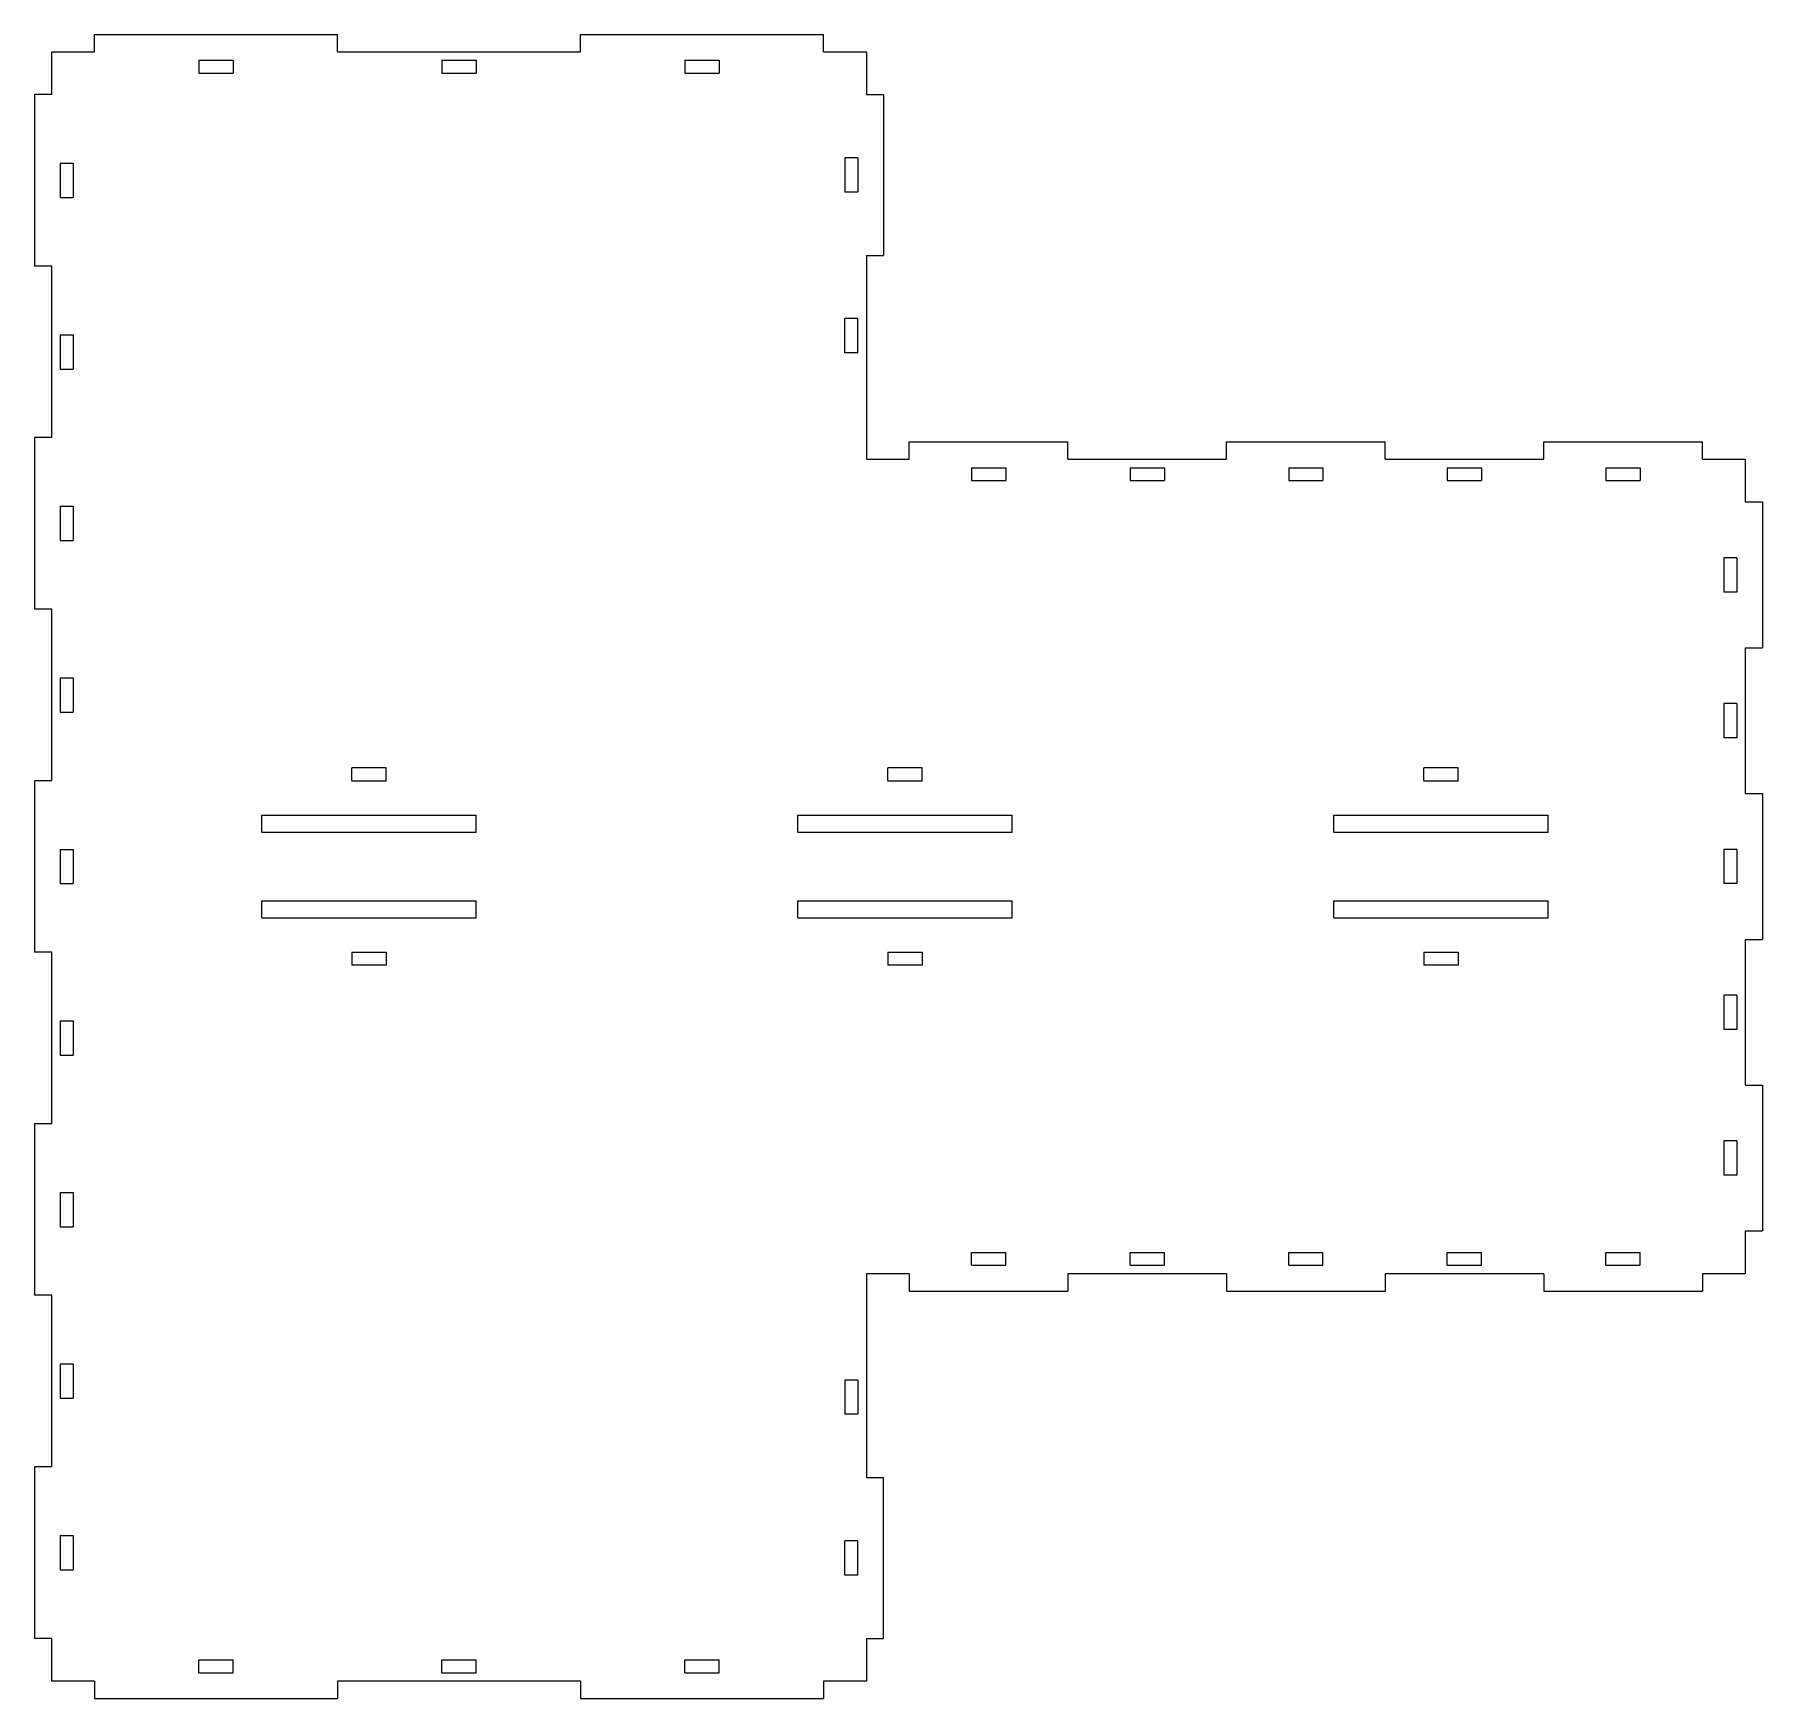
# Model space of a CAD drawing. Extents: x -260 to 143, y -194 to 194.
import ezdxf

# ---------------------------------------------------------------- set-up
doc = ezdxf.new("R2010")
doc.units = 0
doc.layers.add('VISIBLE', color=7, linetype='CONTINUOUS')

msp = doc.modelspace()

# ---------------------------------------------------------------- linework, layer by layer
at = {"layer": 'VISIBLE'}
for p, q in [((-246.37, 193.97), (-189.71, 193.97)), ((-246.37, 189.97), (-246.37, 193.97)), ((-189.71, 189.97), (-189.71, 193.97)), ((-133.04, 193.97), (-76.37, 193.97)), ((-133.04, 189.97), (-133.04, 193.97)), ((-76.37, 189.97), (-76.37, 193.97)), ((-256.37, 189.97), (-246.37, 189.97)), ((-256.37, 179.97), (-256.37, 189.97)), ((-189.71, 189.97), (-133.04, 189.97)), ((-76.37, 189.97), (-66.37, 189.97)), ((-66.37, 189.97), (-66.37, 179.97)), ((-222.04, 187.97), (-222.04, 184.97)), ((-222.04, 187.97), (-214.04, 187.97)), ((-214.04, 187.97), (-214.04, 184.97)), ((-165.37, 187.97), (-165.37, 184.97)), ((-165.37, 187.97), (-157.37, 187.97)), ((-157.37, 187.97), (-157.37, 184.97)), ((-108.71, 187.97), (-108.71, 184.97)), ((-108.71, 187.97), (-100.71, 187.97)), ((-100.71, 187.97), (-100.71, 184.97)), ((-222.04, 184.97), (-214.04, 184.97)), ((-165.37, 184.97), (-157.37, 184.97)), ((-108.71, 184.97), (-100.71, 184.97)), ((-256.37, 179.97), (-260.37, 179.97)), ((-260.37, 179.97), (-260.37, 139.97)), ((-66.37, 179.97), (-62.37, 179.97)), ((-62.37, 179.97), (-62.37, 142.47)), ((-254.37, 163.97), (-254.37, 155.97)), ((-254.37, 163.97), (-251.37, 163.97)), ((-251.37, 163.97), (-251.37, 155.97)), ((-71.37, 165.22), (-71.37, 157.22)), ((-68.37, 165.22), (-71.37, 165.22)), ((-68.37, 165.22), (-68.37, 157.22)), ((-68.37, 157.22), (-71.37, 157.22)), ((-254.37, 155.97), (-251.37, 155.97)), ((-66.37, 142.47), (-66.37, 94.97)), ((-66.37, 142.47), (-62.37, 142.47)), ((-256.37, 139.97), (-260.37, 139.97)), ((-256.37, 99.97), (-256.37, 139.97)), ((-68.37, 127.72), (-71.37, 127.72)), ((-71.37, 119.72), (-71.37, 127.72)), ((-68.37, 119.72), (-68.37, 127.72)), ((-254.37, 123.97), (-254.37, 115.97)), ((-254.37, 123.97), (-251.37, 123.97)), ((-251.37, 123.97), (-251.37, 115.97)), ((-68.37, 119.72), (-71.37, 119.72)), ((-254.37, 115.97), (-251.37, 115.97)), ((-256.37, 99.97), (-260.37, 99.97)), ((-260.37, 99.97), (-260.37, 59.97)), ((-56.37, 98.97), (-19.37, 98.97)), ((-56.37, 94.97), (-56.37, 98.97)), ((-19.37, 94.97), (-19.37, 98.97)), ((17.63, 98.97), (54.63, 98.97)), ((17.63, 94.97), (17.63, 98.97)), ((54.63, 94.97), (54.63, 98.97)), ((91.63, 98.97), (128.63, 98.97)), ((91.63, 94.97), (91.63, 98.97)), ((128.63, 94.97), (128.63, 98.97)), ((-66.37, 94.97), (-56.37, 94.97)), ((-41.87, 92.97), (-41.87, 89.97)), ((-41.87, 92.97), (-33.87, 92.97)), ((-33.87, 92.97), (-33.87, 89.97)), ((-19.37, 94.97), (17.63, 94.97)), ((-4.87, 92.97), (-4.87, 89.97)), ((-4.87, 92.97), (3.13, 92.97)), ((3.13, 92.97), (3.13, 89.97)), ((32.13, 92.97), (32.13, 89.97)), ((32.13, 92.97), (40.13, 92.97)), ((40.13, 92.97), (40.13, 89.97)), ((54.63, 94.97), (91.63, 94.97)), ((69.13, 92.97), (69.13, 89.97)), ((69.13, 92.97), (77.13, 92.97)), ((77.13, 92.97), (77.13, 89.97)), ((106.13, 92.97), (106.13, 89.97)), ((106.13, 92.97), (114.13, 92.97)), ((114.13, 92.97), (114.13, 89.97)), ((128.63, 94.97), (138.63, 94.97)), ((138.63, 94.97), (138.63, 84.97)), ((-41.87, 89.97), (-33.87, 89.97)), ((-4.87, 89.97), (3.13, 89.97)), ((32.13, 89.97), (40.13, 89.97)), ((69.13, 89.97), (77.13, 89.97)), ((106.13, 89.97), (114.13, 89.97)), ((138.63, 84.97), (142.63, 84.97)), ((142.63, 84.97), (142.63, 50.97)), ((-254.37, 83.97), (-254.37, 75.97)), ((-254.37, 83.97), (-251.37, 83.97)), ((-251.37, 83.97), (-251.37, 75.97)), ((-254.37, 75.97), (-251.37, 75.97)), ((133.63, 71.97), (133.63, 63.97)), ((136.63, 71.97), (133.63, 71.97)), ((136.63, 71.97), (136.63, 63.97)), ((136.63, 63.97), (133.63, 63.97)), ((-256.37, 59.97), (-260.37, 59.97)), ((-256.37, 19.97), (-256.37, 59.97)), ((138.63, 50.97), (138.63, 16.97)), ((138.63, 50.97), (142.63, 50.97)), ((-254.37, 43.97), (-254.37, 35.97)), ((-254.37, 43.97), (-251.37, 43.97)), ((-251.37, 43.97), (-251.37, 35.97)), ((133.63, 37.97), (133.63, 29.97)), ((136.63, 37.97), (133.63, 37.97)), ((136.63, 37.97), (136.63, 29.97)), ((-254.37, 35.97), (-251.37, 35.97)), ((136.63, 29.97), (133.63, 29.97)), ((-178.37, 22.97), (-186.37, 22.97)), ((-186.37, 19.97), (-186.37, 22.97)), ((-178.37, 19.97), (-178.37, 22.97)), ((-53.37, 22.97), (-61.37, 22.97)), ((-61.37, 19.97), (-61.37, 22.97)), ((-53.37, 19.97), (-53.37, 22.97)), ((71.63, 22.97), (63.63, 22.97)), ((63.63, 19.97), (63.63, 22.97)), ((71.63, 19.97), (71.63, 22.97)), ((-256.37, 19.97), (-260.37, 19.97)), ((-260.37, 19.97), (-260.37, -20.03)), ((-186.37, 19.97), (-178.37, 19.97)), ((-61.37, 19.97), (-53.37, 19.97)), ((63.63, 19.97), (71.63, 19.97)), ((138.63, 16.97), (142.63, 16.97)), ((142.63, 16.97), (142.63, -17.03)), ((-207.37, 7.97), (-207.37, 11.97)), ((-207.37, 11.97), (-157.37, 11.97)), ((-157.37, 7.97), (-157.37, 11.97)), ((-82.37, 7.97), (-82.37, 11.97)), ((-82.37, 11.97), (-32.37, 11.97)), ((-32.37, 7.97), (-32.37, 11.97)), ((42.63, 7.97), (42.63, 11.97)), ((42.63, 11.97), (92.63, 11.97)), ((92.63, 7.97), (92.63, 11.97)), ((-207.37, 7.97), (-157.37, 7.97)), ((-82.37, 7.97), (-32.37, 7.97)), ((42.63, 7.97), (92.63, 7.97)), ((-254.37, 3.97), (-254.37, -4.03)), ((-254.37, 3.97), (-251.37, 3.97)), ((-251.37, 3.97), (-251.37, -4.03)), ((133.63, 3.97), (133.63, -4.03)), ((136.63, 3.97), (133.63, 3.97)), ((136.63, 3.97), (136.63, -4.03)), ((-254.37, -4.03), (-251.37, -4.03)), ((-207.37, -12.03), (-207.37, -8.03)), ((-207.37, -8.03), (-157.37, -8.03)), ((-157.37, -12.03), (-157.37, -8.03)), ((-82.37, -12.03), (-82.37, -8.03)), ((-82.37, -8.03), (-32.37, -8.03)), ((-32.37, -12.03), (-32.37, -8.03)), ((42.63, -12.03), (42.63, -8.03)), ((42.63, -8.03), (92.63, -8.03)), ((92.63, -12.03), (92.63, -8.03)), ((136.63, -4.03), (133.63, -4.03)), ((-207.37, -12.03), (-157.37, -12.03)), ((-82.37, -12.03), (-32.37, -12.03)), ((42.63, -12.03), (92.63, -12.03)), ((-256.37, -20.03), (-260.37, -20.03)), ((-256.37, -60.03), (-256.37, -20.03)), ((-186.37, -20.03), (-186.37, -23.03)), ((-186.37, -20.03), (-178.37, -20.03)), ((-178.37, -20.03), (-178.37, -23.03)), ((-61.37, -20.03), (-61.37, -23.03)), ((-61.37, -20.03), (-53.37, -20.03)), ((-53.37, -20.03), (-53.37, -23.03)), ((63.63, -20.03), (63.63, -23.03)), ((63.63, -20.03), (71.63, -20.03)), ((71.63, -20.03), (71.63, -23.03)), ((138.63, -17.03), (138.63, -51.03)), ((138.63, -17.03), (142.63, -17.03)), ((-178.37, -23.03), (-186.37, -23.03)), ((-53.37, -23.03), (-61.37, -23.03)), ((71.63, -23.03), (63.63, -23.03)), ((133.63, -30.03), (133.63, -38.03)), ((136.63, -30.03), (133.63, -30.03)), ((136.63, -30.03), (136.63, -38.03)), ((-254.37, -36.03), (-254.37, -44.03)), ((-254.37, -36.03), (-251.37, -36.03)), ((-251.37, -36.03), (-251.37, -44.03)), ((136.63, -38.03), (133.63, -38.03)), ((-254.37, -44.03), (-251.37, -44.03)), ((138.63, -51.03), (142.63, -51.03)), ((142.63, -51.03), (142.63, -85.03)), ((-256.37, -60.03), (-260.37, -60.03)), ((-260.37, -60.03), (-260.37, -100.03)), ((133.63, -64.03), (133.63, -72.03)), ((136.63, -64.03), (133.63, -64.03)), ((136.63, -64.03), (136.63, -72.03)), ((136.63, -72.03), (133.63, -72.03)), ((-254.37, -76.03), (-254.37, -84.03)), ((-254.37, -76.03), (-251.37, -76.03)), ((-251.37, -76.03), (-251.37, -84.03)), ((-254.37, -84.03), (-251.37, -84.03)), ((138.63, -85.03), (138.63, -95.03)), ((138.63, -85.03), (142.63, -85.03)), ((-41.87, -93.03), (-41.87, -90.03)), ((-41.87, -90.03), (-33.87, -90.03)), ((-33.87, -93.03), (-33.87, -90.03)), ((-4.87, -93.03), (-4.87, -90.03)), ((-4.87, -90.03), (3.13, -90.03)), ((3.13, -93.03), (3.13, -90.03)), ((32.13, -93.03), (32.13, -90.03)), ((32.13, -90.03), (40.13, -90.03)), ((40.13, -93.03), (40.13, -90.03)), ((69.13, -93.03), (69.13, -90.03)), ((69.13, -90.03), (77.13, -90.03)), ((77.13, -93.03), (77.13, -90.03)), ((106.13, -93.03), (106.13, -90.03)), ((106.13, -90.03), (114.13, -90.03)), ((114.13, -93.03), (114.13, -90.03)), ((-66.37, -95.03), (-66.37, -142.53)), ((-56.37, -95.03), (-66.37, -95.03)), ((-56.37, -95.03), (-56.37, -99.03)), ((-41.87, -93.03), (-33.87, -93.03)), ((-19.37, -95.03), (-19.37, -99.03)), ((17.63, -95.03), (-19.37, -95.03)), ((-4.87, -93.03), (3.13, -93.03)), ((17.63, -95.03), (17.63, -99.03)), ((32.13, -93.03), (40.13, -93.03)), ((54.63, -95.03), (54.63, -99.03)), ((91.63, -95.03), (54.63, -95.03)), ((69.13, -93.03), (77.13, -93.03)), ((91.63, -95.03), (91.63, -99.03)), ((106.13, -93.03), (114.13, -93.03)), ((128.63, -95.03), (128.63, -99.03)), ((138.63, -95.03), (128.63, -95.03)), ((-256.37, -100.03), (-260.37, -100.03)), ((-256.37, -140.03), (-256.37, -100.03)), ((-56.37, -99.03), (-19.37, -99.03)), ((17.63, -99.03), (54.63, -99.03)), ((91.63, -99.03), (128.63, -99.03)), ((-254.37, -116.03), (-254.37, -124.03)), ((-254.37, -116.03), (-251.37, -116.03)), ((-251.37, -116.03), (-251.37, -124.03)), ((-71.37, -119.78), (-71.37, -127.78)), ((-68.37, -119.78), (-71.37, -119.78)), ((-68.37, -119.78), (-68.37, -127.78)), ((-254.37, -124.03), (-251.37, -124.03)), ((-68.37, -127.78), (-71.37, -127.78)), ((-256.37, -140.03), (-260.37, -140.03)), ((-260.37, -140.03), (-260.37, -180.03)), ((-66.37, -142.53), (-62.37, -142.53)), ((-62.37, -180.03), (-62.37, -142.53)), ((-254.37, -156.03), (-254.37, -164.03)), ((-254.37, -156.03), (-251.37, -156.03)), ((-251.37, -156.03), (-251.37, -164.03)), ((-71.37, -165.28), (-71.37, -157.28)), ((-68.37, -157.28), (-71.37, -157.28)), ((-68.37, -165.28), (-68.37, -157.28)), ((-254.37, -164.03), (-251.37, -164.03)), ((-68.37, -165.28), (-71.37, -165.28)), ((-256.37, -180.03), (-260.37, -180.03)), ((-256.37, -190.03), (-256.37, -180.03)), ((-66.37, -180.03), (-66.37, -190.03)), ((-66.37, -180.03), (-62.37, -180.03)), ((-222.04, -188.03), (-222.04, -185.03)), ((-222.04, -185.03), (-214.04, -185.03)), ((-214.04, -188.03), (-214.04, -185.03)), ((-165.37, -188.03), (-165.37, -185.03)), ((-165.37, -185.03), (-157.37, -185.03)), ((-157.37, -188.03), (-157.37, -185.03)), ((-108.71, -188.03), (-108.71, -185.03)), ((-108.71, -185.03), (-100.71, -185.03)), ((-100.71, -188.03), (-100.71, -185.03)), ((-222.04, -188.03), (-214.04, -188.03)), ((-165.37, -188.03), (-157.37, -188.03)), ((-108.71, -188.03), (-100.71, -188.03)), ((-246.37, -190.03), (-256.37, -190.03)), ((-246.37, -190.03), (-246.37, -194.03)), ((-189.71, -190.03), (-189.71, -194.03)), ((-133.04, -190.03), (-189.71, -190.03)), ((-133.04, -190.03), (-133.04, -194.03)), ((-76.37, -190.03), (-76.37, -194.03)), ((-66.37, -190.03), (-76.37, -190.03)), ((-246.37, -194.03), (-189.71, -194.03)), ((-133.04, -194.03), (-76.37, -194.03))]:
    msp.add_line(p, q, dxfattribs=at)

doc.saveas('drawing.dxf')
